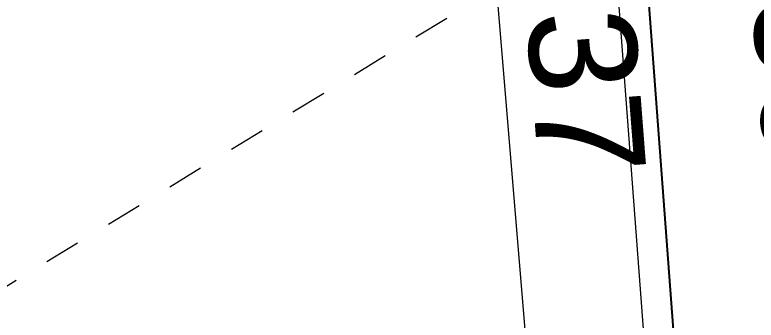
# Model space of a CAD drawing. Header units: metres. Extents: x 1838950 to 1842843, y 5171318 to 5174224.
# Drawn here: x 1841070.48 to 1841072.54, y 5171560.179 to 5171561.026 of the extents above; entities that cross this region are included whole.
import ezdxf

# ---------------------------------------------------------------- set-up
doc = ezdxf.new("R2010")
doc.units = ezdxf.units.M
doc.header["$LTSCALE"] = 0.0254
doc.linetypes.add('L16', pattern=[1.476378, 1.181102, -0.295276])
doc.layers.add('AEP_SSL', color=4, linetype='Continuous', lineweight=18, true_color=0x00ffff)
doc.layers.add('EDF_SSL', color=1, linetype='Continuous', lineweight=18, true_color=0xff0000)
for name, color, linetype, lineweight in [('Fond topo - SIH', 8, 'Continuous', 5), ('Fond topo - VOI', 8, 'Continuous', 25), ('SA - nivellement', 7, 'Continuous', 18)]:
    doc.layers.add(name, color=color, linetype=linetype, lineweight=lineweight)
doc.styles.add('Arial', font='arial.ttf')

msp = doc.modelspace()

# ---------------------------------------------------------------- linework, layer by layer
at = {"layer": 'AEP_SSL', "flags": 128}
msp.add_lwpolyline([(1841062.4884, 5171608.1073), (1841068.855, 5171585.8534), (1841069.0815, 5171584.0223), (1841070.7221, 5171574.2437), (1841073.1994, 5171544.5338), (1841074.9036, 5171520.1291)], dxfattribs=at)
at = {"layer": 'EDF_SSL', "linetype": 'Continuous', "flags": 128}
msp.add_lwpolyline([(1841075.0888, 5171522.2704), (1841070.1302, 5171587.913), (1841070.3449, 5171593.4222), (1841069.6328, 5171600.1064)], dxfattribs=at)
at = {"layer": 'Fond topo - SIH', "linetype": 'L16', "flags": 128}
msp.add_lwpolyline([(1841073.049, 5171524.0041), (1841072.7284, 5171528.8945), (1841072.3561, 5171534.1427), (1841071.9174, 5171539.553), (1841070.7369, 5171554.701), (1841070.2897, 5171560.1713), (1841071.9463, 5171561.1787)], dxfattribs=at)
at = {"layer": 'Fond topo - VOI', "flags": 128}
msp.add_lwpolyline([(1841071.768, 5171567.0997), (1841071.8944, 5171565.7343), (1841072.1634, 5171562.0965), (1841072.7126, 5171554.7616), (1841073.0994, 5171549.8412), (1841073.7544, 5171541.5942), (1841073.8856, 5171540.0491), (1841074.4437, 5171532.2988), (1841075.1367, 5171522.3947)], dxfattribs=at)

# ---------------------------------------------------------------- texts
at = {"layer": 'SA - nivellement', "char_height": 0.29891, "attachment_point": 1, "rotation": 274.4499, "line_spacing_factor": 0.971191, "style": 'Arial'}
for s, insert in [('220.50', (1841072.7628, 5171561.9039)), ('220.37', (1841072.1359, 5171561.8642))]:
    msp.add_mtext(s, dxfattribs=dict(at, insert=insert))

doc.saveas('drawing.dxf')
